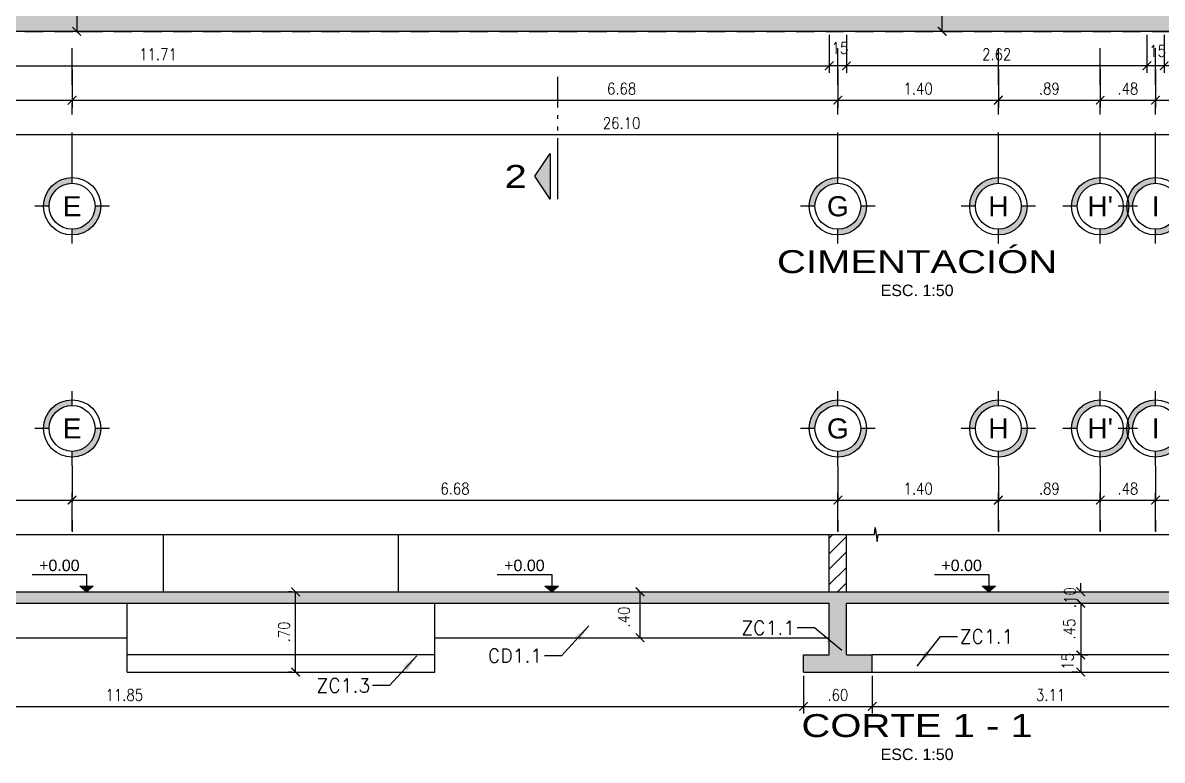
# Model space of a CAD drawing. Header units: millimetres. Extents: x -2.2 to 45.5, y -6.4 to 21.6.
# Drawn here: x 5.31 to 15.25, y -6.43 to 0 of the extents above; entities that cross this region are included whole.
import ezdxf
from ezdxf.enums import TextEntityAlignment as Align

# ---------------------------------------------------------------- set-up
doc = ezdxf.new("R2010")
doc.units = ezdxf.units.MM
doc.header["$LTSCALE"] = 0.05
doc.linetypes.add('DASHDOT2', pattern=[12.7, 6.35, -3.175, 0, -3.175])
doc.linetypes.add('HIDDEN2', pattern=[4.7625, 3.175, -1.5875])
for name, color, linetype in [('ACHURADO', 1, 'Continuous'), ('ACOTADO', 2, 'Continuous'), ('CANT_VIS', 3, 'Continuous'), ('CIMENTACIÓN$0$CANT_VIS', 3, 'Continuous'), ('CONT_CORTE', 4, 'Continuous'), ('EJES', 1, 'DASHDOT2'), ('PLANTA BAJA$0$CONT_CORTE', 2, 'HIDDEN2'), ('PLANTA BAJA$0$PRETIL', 2, 'HIDDEN2'), ('TITULOS', 1, 'Continuous'), ('TXT_IND', 2, 'Continuous')]:
    doc.layers.add(name, color=color, linetype=linetype)
doc.styles.add('ACOTAMIENTOS', font='romans.shx', dxfattribs={"width": 0.85})
doc.styles.add('ARIAL', font='arial.ttf')
doc.styles.get("Standard").update_dxf_attribs({"font": 'romans.shx'})
doc.dimstyles.new('ACOTA_50', dxfattribs={"dimscale": 0.05, "dimtxt": 2, "dimasz": 1.5, "dimexe": 1.25, "dimexo": 0.625, "dimgap": 1, "dimtad": 1, "dimzin": 4, "dimdsep": 46, "dimtxsty": 'ACOTAMIENTOS', "dimblk1": 'ARCHTICK', "dimblk2": 'ARCHTICK', "dimsah": 1, "dimcen": 1.5, "dimclrd": 1, "dimclre": 1, "dimclrt": 256, "dimadec": 0, "dimazin": 0, "dimtfac": 1, "dimtofl": 0, "dimtmove": 2, "dimatfit": 3, "dimfxl": 0, "dimtolj": 1, "dimtzin": 0, "dimarcsym": 0})

# ---------------------------------------------------------------- blocks, each defined once
blk = doc.blocks.new('EJE')
at = {"layer": 'EJES', "linetype": 'Continuous'}
for points in [[(-0.25, 0), (-0.2, 0, -0.414214), (0, 0.2), (0, 0.25, 0.414214)], [(0.25, 0), (0.2, 0, -0.414214), (0, -0.2), (0, -0.25, 0.414214)]]:
    blk.add_hatch(color=256, dxfattribs=at).paths.add_polyline_path(points)
at = {"layer": 'EJES', "color": 1, "linetype": 'Continuous'}
for p, q in [((0, 0.2), (0, 0.325)), ((-0.2, 0), (-0.325, 0)), ((0.325, 0), (0.2, 0)), ((0, -0.325), (0, -0.2))]:
    blk.add_line(p, q, dxfattribs=at)
at = {"layer": 'EJES', "color": 3, "linetype": 'Continuous'}
for radius in [0.25, 0.2]:
    blk.add_circle((0, 0), radius, dxfattribs=at)
at = {"layer": 'EJES', "color": 4, "linetype": 'Continuous', "style": 'ARIAL'}
blk.add_attdef('EJE', text='', height=0.175, dxfattribs=at).set_placement((0, 0), align=Align.MIDDLE_CENTER)
blk = doc.blocks.new('_ARCHTICK')
at = {"color": 0, "linetype": 'ByBlock', "const_width": 0.15}
blk.add_lwpolyline([(-0.5, -0.5), (0.5, 0.5)], dxfattribs=at)
blk = doc.blocks.new('*D61')
at = {"layer": 'ACOTADO', "color": 1, "lineweight": -2}
for p, q in [((4.2501, -0.4063), (4.2501, -0.7375)), ((5.7381, -0.4063), (5.7381, -0.7375)), ((4.2501, -0.675), (5.7381, -0.675))]:
    blk.add_line(p, q, dxfattribs=at)
at = {"layer": 'DEFPOINTS', "color": 0}
for p in [(4.2501, -0.375), (5.7381, -0.375), (5.7381, -0.675)]:
    blk.add_point(p, dxfattribs=at)
at = {"layer": 'ACOTADO', "color": 1, "lineweight": -2, "xscale": 0.07500000000000001, "yscale": 0.07500000000000001, "zscale": 0.07500000000000001, "rotation": 180}
blk.add_blockref('_ARCHTICK', (4.2501, -0.675), dxfattribs=at)
at = {"layer": 'ACOTADO', "color": 1, "lineweight": -2, "xscale": 0.07500000000000001, "yscale": 0.07500000000000001, "zscale": 0.07500000000000001}
blk.add_blockref('_ARCHTICK', (5.7381, -0.675), dxfattribs=at)
at = {"layer": 'ACOTADO', "insert": (4.9941, -0.575), "char_height": 0.1, "attachment_point": 5, "style": 'ACOTAMIENTOS'}
blk.add_mtext('\\A1;1.49', dxfattribs=at)
blk = doc.blocks.new('*D62')
at = {"layer": 'ACOTADO', "color": 1, "lineweight": -2}
for p, q in [((5.7381, -0.4063), (5.7381, -0.7375)), ((12.4179, -0.4063), (12.4179, -0.7375)), ((5.7381, -0.675), (12.4179, -0.675))]:
    blk.add_line(p, q, dxfattribs=at)
at = {"layer": 'DEFPOINTS', "color": 0}
for p in [(5.7381, -0.375), (12.4179, -0.375), (12.4179, -0.675)]:
    blk.add_point(p, dxfattribs=at)
at = {"layer": 'ACOTADO', "color": 1, "lineweight": -2, "xscale": 0.07500000000000001, "yscale": 0.07500000000000001, "zscale": 0.07500000000000001, "rotation": 180}
blk.add_blockref('_ARCHTICK', (5.7381, -0.675), dxfattribs=at)
at = {"layer": 'ACOTADO', "color": 1, "lineweight": -2, "xscale": 0.07500000000000001, "yscale": 0.07500000000000001, "zscale": 0.07500000000000001}
blk.add_blockref('_ARCHTICK', (12.4179, -0.675), dxfattribs=at)
at = {"layer": 'ACOTADO', "insert": (10.5315, -0.575), "char_height": 0.1, "attachment_point": 5, "style": 'ACOTAMIENTOS'}
blk.add_mtext('\\A1;6.68', dxfattribs=at)
blk = doc.blocks.new('*D63')
at = {"layer": 'ACOTADO', "color": 1, "lineweight": -2}
for p, q in [((12.4179, -0.4063), (12.4179, -0.7375)), ((13.8179, -0.4063), (13.8179, -0.7375)), ((12.4179, -0.675), (13.8179, -0.675))]:
    blk.add_line(p, q, dxfattribs=at)
at = {"layer": 'DEFPOINTS', "color": 0}
for p in [(12.4179, -0.375), (13.8179, -0.375), (13.8179, -0.675)]:
    blk.add_point(p, dxfattribs=at)
at = {"layer": 'ACOTADO', "color": 1, "lineweight": -2, "xscale": 0.07500000000000001, "yscale": 0.07500000000000001, "zscale": 0.07500000000000001, "rotation": 180}
blk.add_blockref('_ARCHTICK', (12.4179, -0.675), dxfattribs=at)
at = {"layer": 'ACOTADO', "color": 1, "lineweight": -2, "xscale": 0.07500000000000001, "yscale": 0.07500000000000001, "zscale": 0.07500000000000001}
blk.add_blockref('_ARCHTICK', (13.8179, -0.675), dxfattribs=at)
at = {"layer": 'ACOTADO', "insert": (13.1179, -0.575), "char_height": 0.1, "attachment_point": 5, "style": 'ACOTAMIENTOS'}
blk.add_mtext('\\A1;1.40', dxfattribs=at)
blk = doc.blocks.new('*D64')
at = {"layer": 'ACOTADO', "color": 1, "lineweight": -2}
for p, q in [((13.8179, -0.4063), (13.8179, -0.7375)), ((14.7065, -0.4063), (14.7065, -0.7375)), ((13.8179, -0.675), (14.7065, -0.675))]:
    blk.add_line(p, q, dxfattribs=at)
at = {"layer": 'DEFPOINTS', "color": 0}
for p in [(13.8179, -0.375), (14.7065, -0.375), (14.7065, -0.675)]:
    blk.add_point(p, dxfattribs=at)
at = {"layer": 'ACOTADO', "color": 1, "lineweight": -2, "xscale": 0.07500000000000001, "yscale": 0.07500000000000001, "zscale": 0.07500000000000001, "rotation": 180}
blk.add_blockref('_ARCHTICK', (13.8179, -0.675), dxfattribs=at)
at = {"layer": 'ACOTADO', "color": 1, "lineweight": -2, "xscale": 0.07500000000000001, "yscale": 0.07500000000000001, "zscale": 0.07500000000000001}
blk.add_blockref('_ARCHTICK', (14.7065, -0.675), dxfattribs=at)
at = {"layer": 'ACOTADO', "insert": (14.2622, -0.575), "char_height": 0.1, "attachment_point": 5, "style": 'ACOTAMIENTOS'}
blk.add_mtext('\\A1;.89', dxfattribs=at)
blk = doc.blocks.new('*D65')
at = {"layer": 'ACOTADO', "color": 1, "lineweight": -2}
for p, q in [((14.7065, -0.4063), (14.7065, -0.7375)), ((15.1891, -0.4063), (15.1891, -0.7375)), ((14.7065, -0.675), (15.1891, -0.675))]:
    blk.add_line(p, q, dxfattribs=at)
at = {"layer": 'DEFPOINTS', "color": 0}
for p in [(14.7065, -0.375), (15.1891, -0.375), (15.1891, -0.675)]:
    blk.add_point(p, dxfattribs=at)
at = {"layer": 'ACOTADO', "color": 1, "lineweight": -2, "xscale": 0.07500000000000001, "yscale": 0.07500000000000001, "zscale": 0.07500000000000001, "rotation": 180}
blk.add_blockref('_ARCHTICK', (14.7065, -0.675), dxfattribs=at)
at = {"layer": 'ACOTADO', "color": 1, "lineweight": -2, "xscale": 0.07500000000000001, "yscale": 0.07500000000000001, "zscale": 0.07500000000000001}
blk.add_blockref('_ARCHTICK', (15.1891, -0.675), dxfattribs=at)
at = {"layer": 'ACOTADO', "insert": (14.9478, -0.575), "char_height": 0.1, "attachment_point": 5, "style": 'ACOTAMIENTOS'}
blk.add_mtext('\\A1;.48', dxfattribs=at)
blk = doc.blocks.new('*D18')
at = {"layer": 'ACOTADO', "color": 1, "lineweight": -2}
for p, q in [((15.1891, -0.4063), (15.1891, -0.7375)), ((16.1288, -0.4063), (16.1288, -0.7375)), ((15.1891, -0.675), (16.1288, -0.675))]:
    blk.add_line(p, q, dxfattribs=at)
at = {"layer": 'DEFPOINTS', "color": 0}
for p in [(15.1891, -0.375), (16.1288, -0.375), (16.1288, -0.675)]:
    blk.add_point(p, dxfattribs=at)
at = {"layer": 'ACOTADO', "color": 1, "lineweight": -2, "xscale": 0.07500000000000001, "yscale": 0.07500000000000001, "zscale": 0.07500000000000001, "rotation": 180}
blk.add_blockref('_ARCHTICK', (15.1891, -0.675), dxfattribs=at)
at = {"layer": 'ACOTADO', "color": 1, "lineweight": -2, "xscale": 0.07500000000000001, "yscale": 0.07500000000000001, "zscale": 0.07500000000000001}
blk.add_blockref('_ARCHTICK', (16.1288, -0.675), dxfattribs=at)
at = {"layer": 'ACOTADO', "insert": (15.6589, -0.575), "char_height": 0.1, "attachment_point": 5, "style": 'ACOTAMIENTOS'}
blk.add_mtext('\\A1;.94', dxfattribs=at)
blk = doc.blocks.new('*D57')
at = {"layer": 'ACOTADO', "color": 1, "lineweight": -2}
for p, q in [((-0.3325, -0.7063), (-0.3325, -1.0375)), ((25.7631, -0.7063), (25.7631, -1.0375)), ((-0.3325, -0.975), (25.7631, -0.975))]:
    blk.add_line(p, q, dxfattribs=at)
at = {"layer": 'DEFPOINTS', "color": 0}
for p in [(-0.3325, -0.675), (25.7631, -0.675), (25.7631, -0.975)]:
    blk.add_point(p, dxfattribs=at)
at = {"layer": 'ACOTADO', "color": 1, "lineweight": -2, "xscale": 0.07500000000000001, "yscale": 0.07500000000000001, "zscale": 0.07500000000000001, "rotation": 180}
blk.add_blockref('_ARCHTICK', (-0.3325, -0.975), dxfattribs=at)
at = {"layer": 'ACOTADO', "color": 1, "lineweight": -2, "xscale": 0.07500000000000001, "yscale": 0.07500000000000001, "zscale": 0.07500000000000001}
blk.add_blockref('_ARCHTICK', (25.7631, -0.975), dxfattribs=at)
at = {"layer": 'ACOTADO', "insert": (10.5315, -0.875), "char_height": 0.1, "attachment_point": 5, "style": 'ACOTAMIENTOS'}
blk.add_mtext('\\A1;26.10', dxfattribs=at)
blk = doc.blocks.new('*D72')
at = {"layer": 'ACOTADO', "color": 1, "lineweight": -2}
for p, q in [((0.6321, -0.1063), (0.6321, -0.4375)), ((12.3429, -0.1062), (12.3429, -0.4375)), ((0.6321, -0.375), (12.3429, -0.375))]:
    blk.add_line(p, q, dxfattribs=at)
at = {"layer": 'DEFPOINTS', "color": 0}
for p in [(0.6321, -0.075), (12.3429, -0.075), (12.3429, -0.375)]:
    blk.add_point(p, dxfattribs=at)
at = {"layer": 'ACOTADO', "color": 1, "lineweight": -2, "xscale": 0.07500000000000001, "yscale": 0.07500000000000001, "zscale": 0.07500000000000001, "rotation": 180}
blk.add_blockref('_ARCHTICK', (0.6321, -0.375), dxfattribs=at)
at = {"layer": 'ACOTADO', "color": 1, "lineweight": -2, "xscale": 0.07500000000000001, "yscale": 0.07500000000000001, "zscale": 0.07500000000000001}
blk.add_blockref('_ARCHTICK', (12.3429, -0.375), dxfattribs=at)
at = {"layer": 'ACOTADO', "insert": (6.4875, -0.275), "char_height": 0.1, "attachment_point": 5, "style": 'ACOTAMIENTOS'}
blk.add_mtext('\\A1;11.71', dxfattribs=at)
blk = doc.blocks.new('*D79')
at = {"layer": 'ACOTADO', "color": 1, "lineweight": -2}
for p, q in [((4.2501, -4.4312), (4.2501, -4.1)), ((4.2501, -4.1625), (5.7381, -4.1625)), ((5.7381, -4.4312), (5.7381, -4.1))]:
    blk.add_line(p, q, dxfattribs=at)
at = {"layer": 'DEFPOINTS', "color": 0}
for p in [(5.7381, -4.1625), (4.2501, -4.4625), (5.7381, -4.4625)]:
    blk.add_point(p, dxfattribs=at)
at = {"layer": 'ACOTADO', "color": 1, "lineweight": -2, "xscale": 0.07500000000000001, "yscale": 0.07500000000000001, "zscale": 0.07500000000000001, "rotation": 180}
blk.add_blockref('_ARCHTICK', (4.2501, -4.1625), dxfattribs=at)
at = {"layer": 'ACOTADO', "color": 1, "lineweight": -2, "xscale": 0.07500000000000001, "yscale": 0.07500000000000001, "zscale": 0.07500000000000001}
blk.add_blockref('_ARCHTICK', (5.7381, -4.1625), dxfattribs=at)
at = {"layer": 'ACOTADO', "insert": (4.9941, -4.0625), "char_height": 0.1, "attachment_point": 5, "style": 'ACOTAMIENTOS'}
blk.add_mtext('\\A1;1.49', dxfattribs=at)
blk = doc.blocks.new('*D80')
at = {"layer": 'ACOTADO', "color": 1, "lineweight": -2}
for p, q in [((5.7381, -4.4312), (5.7381, -4.1)), ((5.7381, -4.1625), (12.4179, -4.1625)), ((12.4179, -4.4312), (12.4179, -4.1))]:
    blk.add_line(p, q, dxfattribs=at)
at = {"layer": 'DEFPOINTS', "color": 0}
for p in [(12.4179, -4.1625), (5.7381, -4.4625), (12.4179, -4.4625)]:
    blk.add_point(p, dxfattribs=at)
at = {"layer": 'ACOTADO', "color": 1, "lineweight": -2, "xscale": 0.07500000000000001, "yscale": 0.07500000000000001, "zscale": 0.07500000000000001, "rotation": 180}
blk.add_blockref('_ARCHTICK', (5.7381, -4.1625), dxfattribs=at)
at = {"layer": 'ACOTADO', "color": 1, "lineweight": -2, "xscale": 0.07500000000000001, "yscale": 0.07500000000000001, "zscale": 0.07500000000000001}
blk.add_blockref('_ARCHTICK', (12.4179, -4.1625), dxfattribs=at)
at = {"layer": 'ACOTADO', "insert": (9.078, -4.0625), "char_height": 0.1, "attachment_point": 5, "style": 'ACOTAMIENTOS'}
blk.add_mtext('\\A1;6.68', dxfattribs=at)
blk = doc.blocks.new('*D81')
at = {"layer": 'ACOTADO', "color": 1, "lineweight": -2}
for p, q in [((12.4179, -4.4312), (12.4179, -4.1)), ((12.4179, -4.1625), (13.8179, -4.1625)), ((13.8179, -4.4312), (13.8179, -4.1))]:
    blk.add_line(p, q, dxfattribs=at)
at = {"layer": 'DEFPOINTS', "color": 0}
for p in [(13.8179, -4.1625), (12.4179, -4.4625), (13.8179, -4.4625)]:
    blk.add_point(p, dxfattribs=at)
at = {"layer": 'ACOTADO', "color": 1, "lineweight": -2, "xscale": 0.07500000000000001, "yscale": 0.07500000000000001, "zscale": 0.07500000000000001, "rotation": 180}
blk.add_blockref('_ARCHTICK', (12.4179, -4.1625), dxfattribs=at)
at = {"layer": 'ACOTADO', "color": 1, "lineweight": -2, "xscale": 0.07500000000000001, "yscale": 0.07500000000000001, "zscale": 0.07500000000000001}
blk.add_blockref('_ARCHTICK', (13.8179, -4.1625), dxfattribs=at)
at = {"layer": 'ACOTADO', "insert": (13.1179, -4.0625), "char_height": 0.1, "attachment_point": 5, "style": 'ACOTAMIENTOS'}
blk.add_mtext('\\A1;1.40', dxfattribs=at)
blk = doc.blocks.new('*D82')
at = {"layer": 'ACOTADO', "color": 1, "lineweight": -2}
for p, q in [((13.8179, -4.4312), (13.8179, -4.1)), ((13.8179, -4.1625), (14.7065, -4.1625)), ((14.7065, -4.4312), (14.7065, -4.1))]:
    blk.add_line(p, q, dxfattribs=at)
at = {"layer": 'DEFPOINTS', "color": 0}
for p in [(14.7065, -4.1625), (13.8179, -4.4625), (14.7065, -4.4625)]:
    blk.add_point(p, dxfattribs=at)
at = {"layer": 'ACOTADO', "color": 1, "lineweight": -2, "xscale": 0.07500000000000001, "yscale": 0.07500000000000001, "zscale": 0.07500000000000001, "rotation": 180}
blk.add_blockref('_ARCHTICK', (13.8179, -4.1625), dxfattribs=at)
at = {"layer": 'ACOTADO', "color": 1, "lineweight": -2, "xscale": 0.07500000000000001, "yscale": 0.07500000000000001, "zscale": 0.07500000000000001}
blk.add_blockref('_ARCHTICK', (14.7065, -4.1625), dxfattribs=at)
at = {"layer": 'ACOTADO', "insert": (14.2622, -4.0625), "char_height": 0.1, "attachment_point": 5, "style": 'ACOTAMIENTOS'}
blk.add_mtext('\\A1;.89', dxfattribs=at)
blk = doc.blocks.new('*D83')
at = {"layer": 'ACOTADO', "color": 1, "lineweight": -2}
for p, q in [((14.7065, -4.4312), (14.7065, -4.1)), ((14.7065, -4.1625), (15.1891, -4.1625)), ((15.1891, -4.4312), (15.1891, -4.1))]:
    blk.add_line(p, q, dxfattribs=at)
at = {"layer": 'DEFPOINTS', "color": 0}
for p in [(15.1891, -4.1625), (14.7065, -4.4625), (15.1891, -4.4625)]:
    blk.add_point(p, dxfattribs=at)
at = {"layer": 'ACOTADO', "color": 1, "lineweight": -2, "xscale": 0.07500000000000001, "yscale": 0.07500000000000001, "zscale": 0.07500000000000001, "rotation": 180}
blk.add_blockref('_ARCHTICK', (14.7065, -4.1625), dxfattribs=at)
at = {"layer": 'ACOTADO', "color": 1, "lineweight": -2, "xscale": 0.07500000000000001, "yscale": 0.07500000000000001, "zscale": 0.07500000000000001}
blk.add_blockref('_ARCHTICK', (15.1891, -4.1625), dxfattribs=at)
at = {"layer": 'ACOTADO', "insert": (14.9478, -4.0625), "char_height": 0.1, "attachment_point": 5, "style": 'ACOTAMIENTOS'}
blk.add_mtext('\\A1;.48', dxfattribs=at)
blk = doc.blocks.new('Nivel-elev')
at = {"layer": 'TXT_IND'}
blk.add_hatch(color=1, dxfattribs=at).paths.add_polyline_path([(-0.0585, 0.0506), (0.0585, 0.0506), (0, 0)])
for p, q in [((0, 0), (-0.0585, 0.0506)), ((-0.0585, 0.0506), (0.0585, 0.0506)), ((0.0585, 0.0506), (0, 0))]:
    blk.add_line(p, q, dxfattribs=at)
blk.add_lwpolyline([(-0.4759, 0.1507), (0, 0.1507), (0, 0.0506)], dxfattribs=at)
blk.add_attdef('+2.85', (-0.4759, 0.1706), '', height=0.0975, dxfattribs=at)
blk = doc.blocks.new('*D89')
at = {"layer": 'ACOTADO', "color": 1, "lineweight": -2}
for p, q in [((0.2689, -5.6937), (0.2689, -6.025)), ((12.1179, -5.6937), (12.1179, -6.025)), ((0.2689, -5.9625), (12.1179, -5.9625))]:
    blk.add_line(p, q, dxfattribs=at)
at = {"layer": 'DEFPOINTS', "color": 0}
for p in [(0.2689, -5.6625), (12.1179, -5.6625), (12.1179, -5.9625)]:
    blk.add_point(p, dxfattribs=at)
at = {"layer": 'ACOTADO', "color": 1, "lineweight": -2, "xscale": 0.07500000000000001, "yscale": 0.07500000000000001, "zscale": 0.07500000000000001, "rotation": 180}
blk.add_blockref('_ARCHTICK', (0.2689, -5.9625), dxfattribs=at)
at = {"layer": 'ACOTADO', "color": 1, "lineweight": -2, "xscale": 0.07500000000000001, "yscale": 0.07500000000000001, "zscale": 0.07500000000000001}
blk.add_blockref('_ARCHTICK', (12.1179, -5.9625), dxfattribs=at)
at = {"layer": 'ACOTADO', "insert": (6.1934, -5.8625), "char_height": 0.1, "attachment_point": 5, "style": 'ACOTAMIENTOS'}
blk.add_mtext('\\A1;11.85', dxfattribs=at)
blk = doc.blocks.new('*D90')
at = {"layer": 'ACOTADO', "color": 1, "lineweight": -2}
for p, q in [((12.1179, -5.6937), (12.1179, -6.025)), ((12.7179, -5.6937), (12.7179, -6.025)), ((12.1179, -5.9625), (12.7179, -5.9625))]:
    blk.add_line(p, q, dxfattribs=at)
at = {"layer": 'DEFPOINTS', "color": 0}
for p in [(12.1179, -5.6625), (12.7179, -5.6625), (12.7179, -5.9625)]:
    blk.add_point(p, dxfattribs=at)
at = {"layer": 'ACOTADO', "color": 1, "lineweight": -2, "xscale": 0.07500000000000001, "yscale": 0.07500000000000001, "zscale": 0.07500000000000001, "rotation": 180}
blk.add_blockref('_ARCHTICK', (12.1179, -5.9625), dxfattribs=at)
at = {"layer": 'ACOTADO', "color": 1, "lineweight": -2, "xscale": 0.07500000000000001, "yscale": 0.07500000000000001, "zscale": 0.07500000000000001}
blk.add_blockref('_ARCHTICK', (12.7179, -5.9625), dxfattribs=at)
at = {"layer": 'ACOTADO', "insert": (12.4179, -5.8625), "char_height": 0.1, "attachment_point": 5, "style": 'ACOTAMIENTOS'}
blk.add_mtext('\\A1;.60', dxfattribs=at)
blk = doc.blocks.new('*D91')
at = {"layer": 'ACOTADO', "color": 1, "lineweight": -2}
for p, q in [((12.7179, -5.6937), (12.7179, -6.025)), ((15.8288, -5.6937), (15.8288, -6.025)), ((12.7179, -5.9625), (15.8288, -5.9625))]:
    blk.add_line(p, q, dxfattribs=at)
at = {"layer": 'DEFPOINTS', "color": 0}
for p in [(12.7179, -5.6625), (15.8288, -5.6625), (15.8288, -5.9625)]:
    blk.add_point(p, dxfattribs=at)
at = {"layer": 'ACOTADO', "color": 1, "lineweight": -2, "xscale": 0.07500000000000001, "yscale": 0.07500000000000001, "zscale": 0.07500000000000001, "rotation": 180}
blk.add_blockref('_ARCHTICK', (12.7179, -5.9625), dxfattribs=at)
at = {"layer": 'ACOTADO', "color": 1, "lineweight": -2, "xscale": 0.07500000000000001, "yscale": 0.07500000000000001, "zscale": 0.07500000000000001}
blk.add_blockref('_ARCHTICK', (15.8288, -5.9625), dxfattribs=at)
at = {"layer": 'ACOTADO', "insert": (14.2734, -5.8625), "char_height": 0.1, "attachment_point": 5, "style": 'ACOTAMIENTOS'}
blk.add_mtext('\\A1;3.11', dxfattribs=at)
blk = doc.blocks.new('Titulos')
at = {"layer": 'TITULOS', "color": 1, "style": 'ARIAL', "width": 1.25}
blk.add_attdef('TITULO_1', text='', height=0.2, dxfattribs=at).set_placement((0, 0.25), align=Align.MIDDLE_CENTER)
at = {"layer": 'TITULOS', "style": 'ARIAL', "width": 1.25}
blk.add_attdef('TITULO_2', text='', height=0.2, dxfattribs=at).set_placement((0, 0), align=Align.MIDDLE_CENTER)
at = {"layer": 'TITULOS', "color": 2, "width": 1.25}
for tag, p in [('ESCALA_1', (0, -0.2505)), ('ESCALA_2', (0, -0.4083))]:
    blk.add_attdef(tag, text='', height=0.1, dxfattribs=at).set_placement(p, align=Align.MIDDLE_CENTER)
blk = doc.blocks.new('*D120')
at = {"layer": 'ACOTADO', "color": 1, "lineweight": -2}
for p, q in [((5.7783, 0.625), (5.7783, -0.075)), ((5.7908, 0.625), (5.8408, 0.625)), ((5.7694, -0.075), (5.8408, -0.075))]:
    blk.add_line(p, q, dxfattribs=at)
at = {"layer": 'DEFPOINTS', "color": 0}
for p in [(5.7596, 0.625), (5.7381, -0.075), (5.7783, -0.075)]:
    blk.add_point(p, dxfattribs=at)
at = {"layer": 'ACOTADO', "color": 1, "lineweight": -2, "xscale": 0.07500000000000001, "yscale": 0.07500000000000001, "zscale": 0.07500000000000001}
for p, rotation in [((5.7783, 0.625), 90), ((5.7783, -0.075), 270)]:
    blk.add_blockref('_ARCHTICK', p, dxfattribs=dict(at, rotation=rotation))
at = {"layer": 'ACOTADO', "insert": (5.6783, 0.275), "char_height": 0.1, "attachment_point": 5, "rotation": 90, "style": 'ACOTAMIENTOS'}
blk.add_mtext('\\A1;.70', dxfattribs=at)
blk = doc.blocks.new('*D122')
at = {"layer": 'ACOTADO', "color": 1, "lineweight": -2}
for p, q in [((13.2967, 0.625), (13.2654, 0.625)), ((13.3279, -0.075), (13.3279, 0.625)), ((13.2967, -0.075), (13.2654, -0.075))]:
    blk.add_line(p, q, dxfattribs=at)
at = {"layer": 'DEFPOINTS', "color": 0}
for p in [(13.3279, 0.625), (13.3279, 0.625), (13.3279, -0.075)]:
    blk.add_point(p, dxfattribs=at)
at = {"layer": 'ACOTADO', "color": 1, "lineweight": -2, "xscale": 0.07500000000000001, "yscale": 0.07500000000000001, "zscale": 0.07500000000000001}
for p, rotation in [((13.3279, 0.625), 90), ((13.3279, -0.075), 270)]:
    blk.add_blockref('_ARCHTICK', p, dxfattribs=dict(at, rotation=rotation))
at = {"layer": 'ACOTADO', "insert": (13.2279, 0.275), "char_height": 0.1, "attachment_point": 5, "rotation": 90, "style": 'ACOTAMIENTOS'}
blk.add_mtext('\\A1;.70', dxfattribs=at)
blk = doc.blocks.new('*D150')
at = {"layer": 'ACOTADO', "color": 1, "lineweight": -2}
for p, q in [((14.5368, -4.9625), (14.5368, -4.8875)), ((14.568, -4.9625), (14.5993, -4.9625)), ((14.5368, -5.0625), (14.5368, -5.1375)), ((14.568, -5.0625), (14.5993, -5.0625))]:
    blk.add_line(p, q, dxfattribs=at)
at = {"layer": 'DEFPOINTS', "color": 0}
for p in [(14.5368, -4.9625), (14.5368, -4.9625), (14.5368, -5.0625)]:
    blk.add_point(p, dxfattribs=at)
at = {"layer": 'ACOTADO', "color": 1, "lineweight": -2, "xscale": 0.07500000000000001, "yscale": 0.07500000000000001, "zscale": 0.07500000000000001}
for p, rotation in [((14.5368, -4.9625), 270), ((14.5368, -5.0625), 90)]:
    blk.add_blockref('_ARCHTICK', p, dxfattribs=dict(at, rotation=rotation))
at = {"layer": 'ACOTADO', "insert": (14.4427, -5.0125), "char_height": 0.1, "attachment_point": 5, "rotation": 90, "style": 'ACOTAMIENTOS'}
blk.add_mtext('\\A1;.10', dxfattribs=at)
blk = doc.blocks.new('*D148')
at = {"layer": 'ACOTADO', "color": 1, "lineweight": -2}
for p, q in [((14.5368, -5.0625), (14.5368, -5.5125)), ((14.568, -5.0625), (14.5993, -5.0625)), ((14.5638, -5.5125), (14.5993, -5.5125))]:
    blk.add_line(p, q, dxfattribs=at)
at = {"layer": 'DEFPOINTS', "color": 0}
for p in [(14.5368, -5.0625), (14.5325, -5.5125), (14.5368, -5.5125)]:
    blk.add_point(p, dxfattribs=at)
at = {"layer": 'ACOTADO', "color": 1, "lineweight": -2, "xscale": 0.07500000000000001, "yscale": 0.07500000000000001, "zscale": 0.07500000000000001}
for p, rotation in [((14.5368, -5.0625), 90), ((14.5368, -5.5125), 270)]:
    blk.add_blockref('_ARCHTICK', p, dxfattribs=dict(at, rotation=rotation))
at = {"layer": 'ACOTADO', "insert": (14.4368, -5.2875), "char_height": 0.1, "attachment_point": 5, "rotation": 90, "style": 'ACOTAMIENTOS'}
blk.add_mtext('\\A1;.45', dxfattribs=at)
blk = doc.blocks.new('*D149')
at = {"layer": 'ACOTADO', "color": 1, "lineweight": -2}
for p, q in [((14.5368, -5.5125), (14.5368, -5.6625)), ((14.5638, -5.5125), (14.5993, -5.5125)), ((14.5114, -5.6625), (14.4743, -5.6625))]:
    blk.add_line(p, q, dxfattribs=at)
at = {"layer": 'DEFPOINTS', "color": 0}
for p in [(14.5325, -5.5125), (14.5368, -5.6625), (14.5427, -5.6625)]:
    blk.add_point(p, dxfattribs=at)
at = {"layer": 'ACOTADO', "color": 1, "lineweight": -2, "xscale": 0.07500000000000001, "yscale": 0.07500000000000001, "zscale": 0.07500000000000001}
for p, rotation in [((14.5368, -5.5125), 90), ((14.5368, -5.6625), 270)]:
    blk.add_blockref('_ARCHTICK', p, dxfattribs=dict(at, rotation=rotation))
at = {"layer": 'ACOTADO', "insert": (14.4224, -5.5875), "char_height": 0.1, "attachment_point": 5, "rotation": 90, "style": 'ACOTAMIENTOS'}
blk.add_mtext('\\A1;.15', dxfattribs=at)
blk = doc.blocks.new('*D160')
at = {"layer": 'ACOTADO', "color": 1, "lineweight": -2}
for p, q in [((10.6924, -5.3625), (10.6924, -4.9625)), ((10.7236, -4.9625), (10.7549, -4.9625)), ((10.6767, -5.3625), (10.7549, -5.3625))]:
    blk.add_line(p, q, dxfattribs=at)
at = {"layer": 'DEFPOINTS', "color": 0}
for p in [(10.6924, -4.9625), (10.6924, -4.9625), (10.6455, -5.3625)]:
    blk.add_point(p, dxfattribs=at)
at = {"layer": 'ACOTADO', "color": 1, "lineweight": -2, "xscale": 0.07500000000000001, "yscale": 0.07500000000000001, "zscale": 0.07500000000000001}
for p, rotation in [((10.6924, -4.9625), 90), ((10.6924, -5.3625), 270)]:
    blk.add_blockref('_ARCHTICK', p, dxfattribs=dict(at, rotation=rotation))
at = {"layer": 'ACOTADO', "insert": (10.5514, -5.1826), "char_height": 0.1, "attachment_point": 5, "rotation": 90, "style": 'ACOTAMIENTOS'}
blk.add_mtext('\\A1;.40', dxfattribs=at)
blk = doc.blocks.new('*D162')
at = {"layer": 'ACOTADO', "color": 1, "lineweight": -2}
for p, q in [((7.6561, -4.9625), (7.6249, -4.9625)), ((7.6874, -5.6625), (7.6874, -4.9625)), ((7.6561, -5.6625), (7.6249, -5.6625))]:
    blk.add_line(p, q, dxfattribs=at)
at = {"layer": 'DEFPOINTS', "color": 0}
for p in [(7.6874, -4.9625), (7.6874, -4.9625), (7.6874, -5.6625)]:
    blk.add_point(p, dxfattribs=at)
at = {"layer": 'ACOTADO', "color": 1, "lineweight": -2, "xscale": 0.07500000000000001, "yscale": 0.07500000000000001, "zscale": 0.07500000000000001}
for p, rotation in [((7.6874, -4.9625), 90), ((7.6874, -5.6625), 270)]:
    blk.add_blockref('_ARCHTICK', p, dxfattribs=dict(at, rotation=rotation))
at = {"layer": 'ACOTADO', "insert": (7.5874, -5.3125), "char_height": 0.1, "attachment_point": 5, "rotation": 90, "style": 'ACOTAMIENTOS'}
blk.add_mtext('\\A1;.70', dxfattribs=at)
blk = doc.blocks.new('*D166')
at = {"layer": 'ACOTADO', "color": 1, "lineweight": -2}
for p, q in [((15.1891, -4.4312), (15.1891, -4.1)), ((15.1891, -4.1625), (16.1288, -4.1625)), ((16.1288, -4.4312), (16.1288, -4.1))]:
    blk.add_line(p, q, dxfattribs=at)
at = {"layer": 'DEFPOINTS', "color": 0}
for p in [(16.1288, -4.1625), (15.1891, -4.4625), (16.1288, -4.4625)]:
    blk.add_point(p, dxfattribs=at)
at = {"layer": 'ACOTADO', "color": 1, "lineweight": -2, "xscale": 0.07500000000000001, "yscale": 0.07500000000000001, "zscale": 0.07500000000000001, "rotation": 180}
blk.add_blockref('_ARCHTICK', (15.1891, -4.1625), dxfattribs=at)
at = {"layer": 'ACOTADO', "color": 1, "lineweight": -2, "xscale": 0.07500000000000001, "yscale": 0.07500000000000001, "zscale": 0.07500000000000001}
blk.add_blockref('_ARCHTICK', (16.1288, -4.1625), dxfattribs=at)
at = {"layer": 'ACOTADO', "insert": (15.6589, -4.0625), "char_height": 0.1, "attachment_point": 5, "style": 'ACOTAMIENTOS'}
blk.add_mtext('\\A1;.94', dxfattribs=at)
blk = doc.blocks.new('CORTE')
at = {"layer": 'TXT_IND'}
blk.add_hatch(color=7, dxfattribs=at).paths.add_polyline_path([(-0.8, 0.05), (-0.5, 0.05), (-0.65, 0.15)])
at = {"layer": 'TXT_IND', "color": 7}
for p, q in [((-0.8, 0), (-0.4, 0)), ((-0.35, 0), (-0.325, 0)), ((-0.275, 0), (-0.25, 0)), ((-0.2, 0), (0, 0))]:
    blk.add_line(p, q, dxfattribs=at)
blk.add_lwpolyline([(-0.8, 0.05), (-0.65, 0.15), (-0.5, 0.05)], close=True, dxfattribs=at)
at = {"layer": 'TXT_IND', "color": 7, "style": 'ARIAL', "text_generation_flag": 6, "width": 1.25}
blk.add_attdef('1', text='', height=0.15, rotation=180, dxfattribs=at).set_placement((-0.65, 0.275), align=Align.MIDDLE_CENTER)
blk = doc.blocks.new('*D224')
at = {"layer": 'ACOTADO', "color": 1, "lineweight": -2}
for p, q in [((15.2641, -0.1062), (15.2641, -0.4375)), ((16.0538, -0.1062), (16.0538, -0.4375)), ((16.0538, -0.375), (15.2641, -0.375))]:
    blk.add_line(p, q, dxfattribs=at)
at = {"layer": 'DEFPOINTS', "color": 0}
for p in [(15.2641, -0.075), (16.0538, -0.075), (15.2641, -0.375)]:
    blk.add_point(p, dxfattribs=at)
at = {"layer": 'ACOTADO', "color": 1, "lineweight": -2, "xscale": 0.07500000000000001, "yscale": 0.07500000000000001, "zscale": 0.07500000000000001, "rotation": 180}
blk.add_blockref('_ARCHTICK', (15.2641, -0.375), dxfattribs=at)
at = {"layer": 'ACOTADO', "color": 1, "lineweight": -2, "xscale": 0.07500000000000001, "yscale": 0.07500000000000001, "zscale": 0.07500000000000001}
blk.add_blockref('_ARCHTICK', (16.0538, -0.375), dxfattribs=at)
at = {"layer": 'ACOTADO', "insert": (15.6589, -0.275), "char_height": 0.1, "attachment_point": 5, "style": 'ACOTAMIENTOS'}
blk.add_mtext('\\A1;.79', dxfattribs=at)
blk = doc.blocks.new('*D225')
at = {"layer": 'ACOTADO', "color": 1, "lineweight": -2}
for p, q in [((15.1141, -0.1062), (15.1141, -0.4375)), ((15.2641, -0.1062), (15.2641, -0.4375)), ((15.2641, -0.375), (15.1141, -0.375))]:
    blk.add_line(p, q, dxfattribs=at)
at = {"layer": 'DEFPOINTS', "color": 0}
for p in [(15.1141, -0.075), (15.2641, -0.075), (15.1141, -0.375)]:
    blk.add_point(p, dxfattribs=at)
at = {"layer": 'ACOTADO', "color": 1, "lineweight": -2, "xscale": 0.07500000000000001, "yscale": 0.07500000000000001, "zscale": 0.07500000000000001, "rotation": 180}
blk.add_blockref('_ARCHTICK', (15.1141, -0.375), dxfattribs=at)
at = {"layer": 'ACOTADO', "color": 1, "lineweight": -2, "xscale": 0.07500000000000001, "yscale": 0.07500000000000001, "zscale": 0.07500000000000001}
blk.add_blockref('_ARCHTICK', (15.2641, -0.375), dxfattribs=at)
at = {"layer": 'ACOTADO', "insert": (15.1891, -0.2459), "char_height": 0.1, "attachment_point": 5, "style": 'ACOTAMIENTOS'}
blk.add_mtext('\\A1;.15', dxfattribs=at)
blk = doc.blocks.new('*D226')
at = {"layer": 'ACOTADO', "color": 1, "lineweight": -2}
for p, q in [((12.4929, -0.1062), (12.4929, -0.4375)), ((15.1141, -0.1062), (15.1141, -0.4375)), ((15.1141, -0.375), (12.4929, -0.375))]:
    blk.add_line(p, q, dxfattribs=at)
at = {"layer": 'DEFPOINTS', "color": 0}
for p in [(12.4929, -0.075), (15.1141, -0.075), (12.4929, -0.375)]:
    blk.add_point(p, dxfattribs=at)
at = {"layer": 'ACOTADO', "color": 1, "lineweight": -2, "xscale": 0.07500000000000001, "yscale": 0.07500000000000001, "zscale": 0.07500000000000001, "rotation": 180}
blk.add_blockref('_ARCHTICK', (12.4929, -0.375), dxfattribs=at)
at = {"layer": 'ACOTADO', "color": 1, "lineweight": -2, "xscale": 0.07500000000000001, "yscale": 0.07500000000000001, "zscale": 0.07500000000000001}
blk.add_blockref('_ARCHTICK', (15.1141, -0.375), dxfattribs=at)
at = {"layer": 'ACOTADO', "insert": (13.8035, -0.275), "char_height": 0.1, "attachment_point": 5, "style": 'ACOTAMIENTOS'}
blk.add_mtext('\\A1;2.62', dxfattribs=at)
blk = doc.blocks.new('*D227')
at = {"layer": 'ACOTADO', "color": 1, "lineweight": -2}
for p, q in [((12.3429, -0.1062), (12.3429, -0.4375)), ((12.4929, -0.1062), (12.4929, -0.4375)), ((12.4929, -0.375), (12.3429, -0.375))]:
    blk.add_line(p, q, dxfattribs=at)
at = {"layer": 'DEFPOINTS', "color": 0}
for p in [(12.3429, -0.075), (12.4929, -0.075), (12.3429, -0.375)]:
    blk.add_point(p, dxfattribs=at)
at = {"layer": 'ACOTADO', "color": 1, "lineweight": -2, "xscale": 0.07500000000000001, "yscale": 0.07500000000000001, "zscale": 0.07500000000000001, "rotation": 180}
blk.add_blockref('_ARCHTICK', (12.3429, -0.375), dxfattribs=at)
at = {"layer": 'ACOTADO', "color": 1, "lineweight": -2, "xscale": 0.07500000000000001, "yscale": 0.07500000000000001, "zscale": 0.07500000000000001}
blk.add_blockref('_ARCHTICK', (12.4929, -0.375), dxfattribs=at)
at = {"layer": 'ACOTADO', "insert": (12.4179, -0.22), "char_height": 0.1, "attachment_point": 5, "style": 'ACOTAMIENTOS'}
blk.add_mtext('\\A1;.15', dxfattribs=at)
blk = doc.blocks.new('PLANTA BAJA')
at = {"layer": 'PLANTA BAJA$0$PRETIL'}
h = blk.add_hatch(dxfattribs=at)
h.set_pattern_fill('DOTS', color=256, scale=0.03)
h.paths.add_polyline_path([(24.9803, 7.3819), (24.9494, 7.4044), (24.8458, 7.3935), (25.4848, 1.3137), (25.4893, 1.3099), (25.4853, 1.3095), (25.615, 0.075), (24.4555, 0.075), (23.3221, 0.075), (23.3047, 0.2399), (23.1556, 0.2242), (23.1712, 0.075), (20.0577, 0.075), (20.0577, 0.225), (19.9077, 0.225), (19.9077, 0.075), (16.2038, 0.075), (16.2038, 0.225), (16.0538, 0.225), (16.0538, 0.075), (12.4929, 0.075), (12.4929, 0.736), (12.3429, 0.736), (12.3429, 0.075), (0.0425, 0.075), (0.0425, 0.736), (-0.1075, 0.736), (-0.1075, -0.075), (25.6746, -0.075), (25.7631, -0.0657)])
h = blk.add_hatch(dxfattribs=at)
h.set_pattern_fill('DOTS', color=256, scale=0.03)
h.paths.add_polyline_path([(15.2641, 0.075), (12.4929, 0.075), (12.4929, 0.736), (12.3429, 0.736), (12.3429, 0.075), (0.0425, 0.075), (0.0425, 0.736), (-0.1075, 0.736), (-0.1075, -0.075), (15.2641, -0.075)])
at = {"layer": 'PLANTA BAJA$0$CONT_CORTE'}
blk.add_line((-0.1075, -0.075), (25.6746, -0.075), dxfattribs=at)

msp = doc.modelspace()

# ---------------------------------------------------------------- hatches: boundary and pattern name
at = {"layer": 'ACHURADO'}
msp.add_hatch(color=254, dxfattribs=at).paths.add_polyline_path([(25.6142, -4.9625), (25.6142, -4.4625), (25.481, -4.4625), (25.481, -4.9625), (-0.1075, -4.9625), (-0.1075, -5.5125), (-0.3325, -5.5125), (-0.3325, -5.6625), (0.2689, -5.6625), (0.2689, -5.5125), (0.0439, -5.5125), (0.0439, -5.0625), (12.3429, -5.0625), (12.3429, -5.5125), (12.1179, -5.5125), (12.1179, -5.6625), (12.7179, -5.6625), (12.7179, -5.5125), (12.4929, -5.5125), (12.4929, -5.0625), (16.0538, -5.0625), (16.0538, -5.5125), (15.8288, -5.5125), (15.8288, -5.6625), (16.4288, -5.6625), (16.4288, -5.5125), (16.2038, -5.5125), (16.2038, -5.0625), (19.9077, -5.0625), (19.9077, -5.5125), (19.6827, -5.5125), (19.6827, -5.6625), (20.2827, -5.6625), (20.2827, -5.5125), (20.0577, -5.5125), (20.0577, -5.0625), (23.0392, -5.0625), (23.0392, -5.5125), (22.8142, -5.5125), (22.8142, -5.6625), (23.4142, -5.6625), (23.4142, -5.5125), (23.1892, -5.5125), (23.1892, -5.0625), (25.481, -5.0625), (25.481, -5.5125), (24.912, -5.5125), (24.912, -5.6625), (25.6142, -5.6625)])
h = msp.add_hatch(dxfattribs=at)
h.set_pattern_fill('ANSI31', color=256, scale=0.03, style=0)
h.paths.add_polyline_path([(12.4929, -4.4625), (12.3429, -4.4625), (12.3429, -4.9625), (12.4929, -4.9625)])

# ---------------------------------------------------------------- linework, layer by layer
at = {"layer": 'CANT_VIS'}
for p, q in [((6.5345, -4.9625), (6.5345, -4.4625)), ((8.5845, -4.9625), (8.5845, -4.4625)), ((6.217, -5.6625), (6.217, -5.0625)), ((8.902, -5.6625), (8.902, -5.0625)), ((0.6321, -5.3625), (6.217, -5.3625)), ((8.902, -5.3625), (12.3429, -5.3625)), ((8.902, -5.5125), (6.217, -5.5125)), ((15.8288, -5.5125), (12.7179, -5.5125)), ((6.217, -5.6625), (8.902, -5.6625)), ((12.7179, -5.6625), (15.8288, -5.6625))]:
    msp.add_line(p, q, dxfattribs=at)
at = {"layer": 'CIMENTACIÓN$0$CANT_VIS'}
msp.add_line((25.6746, -0.075), (-0.3325, -0.075), dxfattribs=at)
at = {"layer": 'CONT_CORTE'}
for p, q in [((12.3429, -4.9625), (12.3429, -4.4625)), ((12.4929, -4.9625), (12.4929, -4.4625)), ((-0.1075, -4.9625), (25.481, -4.9625)), ((0.0439, -5.0625), (12.3429, -5.0625)), ((12.3429, -5.5125), (12.3429, -5.0625)), ((12.4929, -5.5125), (12.4929, -5.0625)), ((12.4929, -5.0625), (16.0538, -5.0625)), ((12.1179, -5.6625), (12.1179, -5.5125)), ((12.1179, -5.5125), (12.3429, -5.5125)), ((12.4929, -5.5125), (12.7179, -5.5125)), ((12.7179, -5.6625), (12.7179, -5.5125)), ((12.1179, -5.6625), (12.7179, -5.6625))]:
    msp.add_line(p, q, dxfattribs=at)
at = {"layer": 'CONT_CORTE', "color": 1}
msp.add_lwpolyline([(-0.2075, -4.4625), (12.7367, -4.4625), (12.7447, -4.4025), (12.7607, -4.5225), (12.7687, -4.4625), (25.7142, -4.4625)], dxfattribs=at)
at = {"layer": 'EJES'}
for p, q in [((5.7381, -1.275), (5.7381, -0.075)), ((12.4179, -1.275), (12.4179, -0.075)), ((13.8179, -1.275), (13.8179, -0.075)), ((14.7065, -1.275), (14.7065, -0.075)), ((15.1891, -1.275), (15.1891, -0.075)), ((5.7381, -3.8625), (5.7381, -4.4625)), ((12.4179, -3.8625), (12.4179, -4.4625)), ((13.8179, -3.8625), (13.8179, -4.4625)), ((14.7065, -3.8625), (14.7065, -4.4625)), ((15.1891, -3.8625), (15.1891, -4.4625))]:
    msp.add_line(p, q, dxfattribs=at)

# ---------------------------------------------------------------- block references
msp.add_blockref('PLANTA BAJA', (0, 0))
for p, values in [((5.7381, -1.6), {'EJE': 'E'}), ((12.4179, -1.6), {'EJE': 'G'}), ((13.8179, -1.6), {'EJE': 'H'}), ((14.7065, -1.6), {'EJE': "H'"}), ((15.1891, -1.6), {'EJE': 'I'}), ((5.7381, -3.5375), {'EJE': 'E'}), ((12.4179, -3.5375), {'EJE': 'G'}), ((13.8179, -3.5375), {'EJE': 'H'}), ((14.7065, -3.5375), {'EJE': "H'"}), ((15.1891, -3.5375), {'EJE': 'I'})]:
    msp.add_blockref('EJE', p, dxfattribs=at).add_auto_attribs(values)
at = {"layer": 'TITULOS'}
ref = msp.add_blockref('Titulos', (13.1091, -2.0829), dxfattribs=at)
ref.add_attrib('TITULO_2', 'CIMENTACIÓN', dxfattribs={"height": 0.2, "style": 'ARIAL', "width": 1.25}).set_placement((13.1091, -2.0829), align=Align.MIDDLE_CENTER)
ref.add_attrib('ESCALA_1', 'ESC. 1:50', dxfattribs={"color": 2, "height": 0.1, "style": 'ARIAL'}).set_placement((13.1091, -2.3334), align=Align.MIDDLE_CENTER)
ref = msp.add_blockref('Titulos', (13.1091, -6.129), dxfattribs=at)
ref.add_attrib('TITULO_2', 'CORTE 1 - 1', dxfattribs={"height": 0.2, "style": 'ARIAL', "width": 1.25}).set_placement((13.1091, -6.129), align=Align.MIDDLE_CENTER)
ref.add_attrib('ESCALA_1', 'ESC. 1:50', dxfattribs={"color": 2, "height": 0.1, "style": 'ARIAL'}).set_placement((13.1091, -6.3795), align=Align.MIDDLE_CENTER)
at = {"layer": 'TXT_IND'}
ref = msp.add_blockref('CORTE', (9.9738, -0.4722), dxfattribs=dict(at, xscale=1.3333, yscale=1.3333, zscale=1.3333, rotation=90.00000000000001))
ref.add_attrib('1', '2', dxfattribs={"color": 7, "height": 0.2, "rotation": 180, "style": 'ARIAL', "text_generation_flag": 6, "width": 1.25}).set_placement((9.6072, -1.3397), align=Align.MIDDLE_CENTER)
ref = msp.add_blockref('Nivel-elev', (5.8646, -4.9625), dxfattribs=at)
ref.add_attrib('+2.85', '+0.00', dxfattribs={"height": 0.1, "style": 'ARIAL'}).set_placement((5.6267, -4.8118), align=Align.BOTTOM_CENTER)
ref = msp.add_blockref('Nivel-elev', (9.9214, -4.9625), dxfattribs=at)
ref.add_attrib('+2.85', '+0.00', dxfattribs={"height": 0.1, "style": 'ARIAL'}).set_placement((9.6834, -4.8118), align=Align.BOTTOM_CENTER)
ref = msp.add_blockref('Nivel-elev', (13.7354, -4.9625), dxfattribs=at)
ref.add_attrib('+2.85', '+0.00', dxfattribs={"height": 0.1, "style": 'ARIAL'}).set_placement((13.4975, -4.8118), align=Align.BOTTOM_CENTER)

# ---------------------------------------------------------------- texts
at = {"layer": 'TXT_IND', "color": 4, "char_height": 0.12}
for s, insert, attachment_point in [('ZC1.1', (12.0447, -5.2765), 6), ('ZC1.1', (13.4816, -5.3519), 4), ('CD1.1', (9.8386, -5.5197), 6), ('ZC1.3', (8.3385, -5.7794), 6)]:
    msp.add_mtext(s, dxfattribs=dict(at, insert=insert, attachment_point=attachment_point))

# ---------------------------------------------------------------- dimensions: what is measured, and where the dimension line sits
at = {"layer": 'ACOTADO'}
dim = msp.add_linear_dim(base=(5.7783, -0.075), p1=(5.7596, 0.625), p2=(5.7381, -0.075), angle=90, dimstyle='ACOTA_50', dxfattribs=at)
dim.commit()
dim.dimension.update_dxf_attribs({"geometry": '*D120', "text_midpoint": (5.6783, 0.275)})
for p1, p2, picture, middle in [((13.3279, -0.075), (13.3279, 0.625), '*D122', (13.2279, 0.275)), ((7.6874, -5.6625), (7.6874, -4.9625), '*D162', (7.5874, -5.3125))]:
    dim = msp.add_aligned_dim(p1=p1, p2=p2, distance=0, dimstyle='ACOTA_50', dxfattribs=at)
    dim.commit()
    dim.dimension.update_dxf_attribs({"geometry": picture, "text_midpoint": middle})
for base, p1, p2, picture, middle in [((12.3429, -0.375), (0.6321, -0.075), (12.3429, -0.075), '*D72', (6.4875, -0.275)), ((5.7381, -0.675), (4.2501, -0.375), (5.7381, -0.375), '*D61', (4.9941, -0.575)), ((13.8179, -0.675), (12.4179, -0.375), (13.8179, -0.375), '*D63', (13.1179, -0.575)), ((14.7065, -0.675), (13.8179, -0.375), (14.7065, -0.375), '*D64', (14.2622, -0.575)), ((15.1891, -0.675), (14.7065, -0.375), (15.1891, -0.375), '*D65', (14.9478, -0.575)), ((16.1288, -0.675), (15.1891, -0.375), (16.1288, -0.375), '*D18', (15.6589, -0.575)), ((5.7381, -4.1625), (4.2501, -4.4625), (5.7381, -4.4625), '*D79', (4.9941, -4.0625)), ((12.4179, -4.1625), (5.7381, -4.4625), (12.4179, -4.4625), '*D80', (9.078, -4.0625)), ((13.8179, -4.1625), (12.4179, -4.4625), (13.8179, -4.4625), '*D81', (13.1179, -4.0625)), ((14.7065, -4.1625), (13.8179, -4.4625), (14.7065, -4.4625), '*D82', (14.2622, -4.0625)), ((15.1891, -4.1625), (14.7065, -4.4625), (15.1891, -4.4625), '*D83', (14.9478, -4.0625)), ((12.1179, -5.9625), (0.2689, -5.6625), (12.1179, -5.6625), '*D89', (6.1934, -5.8625)), ((12.7179, -5.9625), (12.1179, -5.6625), (12.7179, -5.6625), '*D90', (12.4179, -5.8625)), ((15.8288, -5.9625), (12.7179, -5.6625), (15.8288, -5.6625), '*D91', (14.2734, -5.8625))]:
    dim = msp.add_linear_dim(base=base, p1=p1, p2=p2, dimstyle='ACOTA_50', dxfattribs=at)
    dim.commit()
    dim.dimension.update_dxf_attribs({"geometry": picture, "text_midpoint": middle})
at = {"layer": 'ACOTADO', "color": 1}
for base, p1, p2, picture, middle in [((12.3429, -0.375), (12.4929, -0.075), (12.3429, -0.075), '*D227', (12.4179, -0.22)), ((15.1141, -0.375), (15.2641, -0.075), (15.1141, -0.075), '*D225', (15.1891, -0.2459))]:
    dim = msp.add_linear_dim(base=base, p1=p1, p2=p2, dimstyle='ACOTA_50', dxfattribs=at)
    dim.commit()
    dim.dimension.update_dxf_attribs({"geometry": picture, "text_midpoint": middle, "dimtype": 160})
for base, p1, p2, picture, middle in [((12.4929, -0.375), (15.1141, -0.075), (12.4929, -0.075), '*D226', (13.8035, -0.275)), ((15.2641, -0.375), (16.0538, -0.075), (15.2641, -0.075), '*D224', (15.6589, -0.275)), ((16.1288, -4.1625), (15.1891, -4.4625), (16.1288, -4.4625), '*D166', (15.6589, -4.0625))]:
    dim = msp.add_linear_dim(base=base, p1=p1, p2=p2, dimstyle='ACOTA_50', dxfattribs=at)
    dim.commit()
    dim.dimension.update_dxf_attribs({"geometry": picture, "text_midpoint": middle})
at = {"layer": 'ACOTADO'}
for base, p1, p2, picture, middle in [((12.4179, -0.675), (5.7381, -0.375), (12.4179, -0.375), '*D62', (10.5315, -0.575)), ((25.7631, -0.975), (-0.3325, -0.675), (25.7631, -0.675), '*D57', (10.5315, -0.875))]:
    dim = msp.add_linear_dim(base=base, p1=p1, p2=p2, dimstyle='ACOTA_50', dxfattribs=at)
    dim.commit()
    dim.dimension.update_dxf_attribs({"geometry": picture, "text_midpoint": middle, "dimtype": 160})
for base, p1, p2, picture, middle in [((10.6924, -4.9625), (10.6455, -5.3625), (10.6924, -4.9625), '*D160', (10.5514, -5.1826)), ((14.5368, -4.9625), (14.5368, -5.0625), (14.5368, -4.9625), '*D150', (14.4427, -5.0125))]:
    dim = msp.add_linear_dim(base=base, p1=p1, p2=p2, angle=90, dimstyle='ACOTA_50', dxfattribs=at)
    dim.commit()
    dim.dimension.update_dxf_attribs({"geometry": picture, "text_midpoint": middle, "dimtype": 160})
at = {"layer": 'ACOTADO', "color": 1}
dim = msp.add_linear_dim(base=(14.5368, -5.5125), p1=(14.5368, -5.0625), p2=(14.5325, -5.5125), angle=90, dimstyle='ACOTA_50', dxfattribs=at)
dim.commit()
dim.dimension.update_dxf_attribs({"geometry": '*D148', "text_midpoint": (14.4368, -5.2875)})
dim = msp.add_linear_dim(base=(14.5368, -5.6625), p1=(14.5325, -5.5125), p2=(14.5427, -5.6625), angle=90, dimstyle='ACOTA_50', dxfattribs=at)
dim.commit()
dim.dimension.update_dxf_attribs({"geometry": '*D149', "text_midpoint": (14.4224, -5.5875), "dimtype": 160})

# ---------------------------------------------------------------- leaders
at = {"layer": 'TXT_IND', "annotation_type": 0, "has_hookline": 1}
for points, hookline_direction, text_width in [([(10.2459, -5.2599), (10.0076, -5.5197), (9.8576, -5.5197)], 1, 0.4571), ([(12.452, -5.4729), (12.2137, -5.2765), (12.0637, -5.2765)], 1, 0.4514), ([(13.11, -5.6095), (13.3126, -5.3519), (13.4626, -5.3519)], 0, 0.4514), ([(8.7458, -5.5196), (8.5075, -5.7794), (8.3575, -5.7794)], 1, 0.4857)]:
    msp.add_leader(points, dimstyle='ACOTA_50', override={"dimasz": 3, "dimgap": 1, "dimtad": 0}, dxfattribs=dict(at, hookline_direction=hookline_direction, text_width=text_width))

doc.saveas('drawing.dxf')
